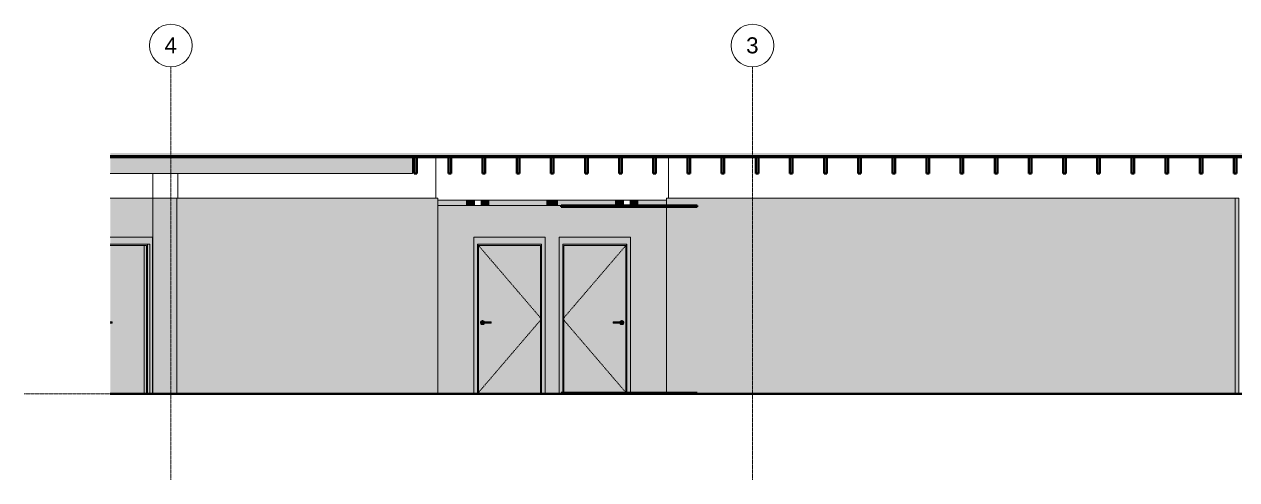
# Model space of a CAD drawing. Header units: inches. Extents: x -3510 to 1893, y -48 to 208.
# Drawn here: x -2220 to -1538, y -48 to 208 of the extents above; entities that cross this region are included whole.
import ezdxf

# ---------------------------------------------------------------- set-up
doc = ezdxf.new("R2010")
doc.units = ezdxf.units.IN
doc.header["$MEASUREMENT"] = 0
for name, pattern in [('Aligning Line 1_8_', [0.25, 0.125, -0.125]), ('Dash 1_16_', [0.125, 0.0625, -0.0625]), ('Grid Line 1_2_', [0.875, 0.5, -0.125, 0.125, -0.125])]:
    doc.linetypes.add(name, pattern=pattern)
for name, color, linetype, lineweight in [('0-2', 254, 'Continuous', 5), ('0-3', 165, 'Continuous', 5), ('0-4', 10, 'Continuous', 5), ('A-CLNG-1', 13, 'Continuous', 5), ('A-CLNG-2', 13, 'Continuous', 60), ('A-DOOR', 31, 'Continuous', 18), ('A-DOOR-2', 31, 'Continuous', 9), ('A-DOOR-3', 31, 'Dash 1_16_', 9), ('A-DOOR-FRAM', 31, 'Continuous', 9), ('A-DOOR-FRAM-2', 31, 'Continuous', 18), ('A-FLOR-1', 31, 'Continuous', 5), ('A-FLOR-3', 8, 'Continuous', 5), ('A-FLOR-4', 7, 'Continuous', 18), ('A-FLOR-5', 90, 'Continuous', 60), ('A-FLOR-6', 192, 'Continuous', 5), ('A-FLOR-7', 192, 'Continuous', 60), ('A-FLOR-LEVL', 51, 'Continuous', 9), ('A-FLOR-LEVL-1', 51, 'Grid Line 1_2_', 9), ('A-FLOR-LEVL-2', 9, 'Continuous', 9), ('A-FLOR-LEVL-3', 147, 'Continuous', 9), ('A-FLOR-MCUT-1', 7, 'Continuous', 18), ('A-FLOR-PATT-2', 253, 'Continuous', 9), ('A-GLAZ-CWMG', 51, 'Continuous', 9), ('A-WALL-1', 10, 'Continuous', 5), ('A-WALL-2', 50, 'Continuous', 18), ('A-WALL-3', 7, 'Continuous', 18), ('G-ANNO-SYMB', 111, 'Aligning Line 1_8_', 9), ('G-ANNO-SYMB-1', 147, 'Aligning Line 1_8_', 9), ('I-WALL', 2, 'Continuous', 18), ('I-WALL-1', 2, 'Continuous', 5), ('S-BEAM', 12, 'Continuous', 9), ('S-BEAM-1', 12, 'Continuous', 60), ('S-GRID-1', 1, 'Grid Line 1_2_', 9), ('S-GRID-IDEN', 1, 'Continuous', 9), ('S-GRID-IDEN-1', 147, 'Continuous', 9)]:
    doc.layers.add(name, color=color, linetype=linetype, lineweight=lineweight)
doc.styles.add('Arial', font='arial.ttf', dxfattribs={"height": 9})
doc.styles.add('Century Gothic', font='ufonts.com_century-gothic.ttf', dxfattribs={"height": 4.5})

# ---------------------------------------------------------------- blocks, each defined once
blk = doc.blocks.new('Level - Level Head - Circle-V17-Elevation 15 - c')
at = {"layer": 'A-FLOR-LEVL'}
h = blk.add_hatch(color=256, dxfattribs=at)
edge = h.paths.add_edge_path(flags=0)
edge.add_line((3534.86, 0), (3528.86, 0))
edge.add_arc((3534.86, 0), 6, 90, 180, ccw=False)
edge.add_line((3534.86, 6), (3534.86, 0))
h = blk.add_hatch(color=256, dxfattribs=at)
edge = h.paths.add_edge_path(flags=0)
edge.add_line((3534.86, -6), (3534.86, 0))
edge.add_line((3534.86, 0), (3540.86, 0))
edge.add_arc((3534.86, 0), 6, 270, 360, ccw=False)
at = {"layer": 'A-FLOR-LEVL-2'}
blk.add_circle((3534.86, 0), 6, dxfattribs=at)
blk = doc.blocks.new('CTR - 2nd Phase_rvt-2-Elevation 15 - c')
at = {"layer": 'A-FLOR-LEVL-1'}
blk.add_line((2417.92, 0), (3528.86, 0), dxfattribs=at)
at = {"layer": '0-2'}
blk.add_blockref('Level - Level Head - Circle-V17-Elevation 15 - c', (0, 0), dxfattribs=at)
at = {"layer": 'A-FLOR-LEVL', "insert": (3469.55, 5.28), "char_height": 4.5, "width": 64.9935, "attachment_point": 1, "style": 'Century Gothic'}
blk.add_mtext('0\' - 0" - 1ST FLOOR', dxfattribs=at)
blk = doc.blocks.new('Level - Level Head - Circle-V18-Elevation 15 - c')
at = {"layer": 'A-FLOR-LEVL'}
h = blk.add_hatch(color=256, dxfattribs=at)
edge = h.paths.add_edge_path(flags=0)
edge.add_line((3534.86, 0), (3528.86, 0))
edge.add_arc((3534.86, 0), 6, 90, 180, ccw=False)
edge.add_line((3534.86, 6), (3534.86, 0))
h = blk.add_hatch(color=256, dxfattribs=at)
edge = h.paths.add_edge_path(flags=0)
edge.add_line((3534.86, -6), (3534.86, 0))
edge.add_line((3534.86, 0), (3540.86, 0))
edge.add_arc((3534.86, 0), 6, 270, 360, ccw=False)
at = {"layer": 'A-FLOR-LEVL-3'}
blk.add_circle((3534.86, 0), 6, dxfattribs=at)
blk = doc.blocks.new('CTR - 1st Phase - Unit Layouts_rvt-2-Elevation 15 - c')
at = {"layer": 'A-WALL-1'}
for points in [[(2670.96, 105.87), (2670.96, 108.75), (2666.21, 108.75), (2666.21, 105.87)], [(2679.45, 105.87), (2679.45, 108.75), (2674.7, 108.75), (2674.7, 105.87)], [(2745.81, 105.87), (2750, 105.87), (2750, 108.75), (2717.72, 108.75), (2717.72, 105.87), (2719.82, 105.87)], [(2751.52, 105.87), (2754.75, 105.87), (2754.75, 108.75), (2750, 108.75), (2750, 105.87)], [(2758.72, 105.87), (2763.23, 105.87), (2763.23, 108.75), (2758.48, 108.75), (2758.48, 105.87)], [(2763.23, 105.87), (2778.92, 105.87), (2778.92, 108.75), (2763.23, 108.75)]]:
    blk.add_hatch(color=256, dxfattribs=at).paths.add_polyline_path(points, flags=0)
at = {"layer": 'A-WALL-2'}
for points in [[(2656.43, 105.87), (2666.21, 105.87), (2666.21, 108.75), (2650.52, 108.75), (2650.52, 105.87)], [(2711.72, 105.87), (2711.72, 108.75), (2679.45, 108.75), (2679.45, 105.87), (2688.13, 105.87)]]:
    blk.add_hatch(color=256, dxfattribs=at).paths.add_polyline_path(points, flags=0)
at = {"layer": 'A-FLOR-LEVL-1'}
blk.add_line((2417.92, 0), (3528.86, 0), dxfattribs=at)
at = {"layer": 'A-WALL-3'}
for p, q in [((2670.96, 108.75), (2670.96, 105.87)), ((2674.7, 105.87), (2674.7, 108.75)), ((2754.75, 108.75), (2754.75, 105.87)), ((2758.48, 105.87), (2758.48, 108.75))]:
    blk.add_line(p, q, dxfattribs=at)
at = {"layer": '0-3'}
blk.add_blockref('Level - Level Head - Circle-V18-Elevation 15 - c', (0, 0), dxfattribs=at)
at = {"layer": 'A-FLOR-LEVL', "insert": (3469.55, 5.28), "char_height": 4.5, "width": 64.9935, "attachment_point": 1, "style": 'Century Gothic'}
blk.add_mtext('0\' - 0" - 1ST FLOOR', dxfattribs=at)
blk = doc.blocks.new('CTR  - Topography_rvt-2-Elevation 15 - c')
at = {"layer": 'A-FLOR-LEVL-1'}
blk.add_line((2417.92, 0), (3528.86, 0), dxfattribs=at)
at = {"layer": 'G-ANNO-SYMB-1'}
blk.add_line((2466.26, 0), (3480.5, 0), dxfattribs=at)
at = {"layer": '0-3'}
blk.add_blockref('Level - Level Head - Circle-V18-Elevation 15 - c', (0, 0), dxfattribs=at)
at = {"layer": 'A-FLOR-LEVL', "insert": (3469.55, 5.28), "char_height": 4.5, "width": 64.9935, "attachment_point": 1, "style": 'Century Gothic'}
blk.add_mtext('0\' - 0" - 1ST FLOOR', dxfattribs=at)
blk = doc.blocks.new('Grid - Grid Head - Circle-50561-Elevation 15 - c')
at = {"layer": 'S-GRID-IDEN-1'}
for start, end in [(0, 180), (180, 360)]:
    blk.add_arc((3154.32, 195.7), 12, start, end, dxfattribs=at)
blk = doc.blocks.new('CTR - 1st Phase - Shell_rvt-2-Elevation 15 - c')
at = {"layer": 'A-FLOR-1'}
blk.add_hatch(color=256, dxfattribs=at).paths.add_polyline_path([(2529.65, 133), (3170.93, 133), (3170.93, 133.75), (2466.26, 133.75), (2466.26, 133), (2504.22, 133)], flags=0)
at = {"layer": 'A-FLOR-3'}
blk.add_hatch(color=256, dxfattribs=at).paths.add_polyline_path([(3163.55, 133.75), (3170.93, 133.75), (3170.93, 134), (2466.26, 134), (2466.26, 133.75), (3131.86, 133.75)], flags=0)
at = {"layer": 'A-FLOR-PATT-2'}
h = blk.add_hatch(dxfattribs=at)
h.set_pattern_fill('FP_5', color=256, style=0, pattern_type=2)
h.set_pattern_definition([(0, (0, 0), (15.36, 3.84), [0.634, -10.886, 0.634, -10.886, -61.44]), (0, (0, 0), (15.36, 3.84), [-23.04, 0.634, -22.406, 0.634, -10.886, -26.88]), (0, (0, 0), (15.36, 3.84), [-57.6, 0.634, -7.046, 0.634, -18.566]), (120, (5.76, 1.92), (-11.0055376, 11.38215), [0.634, -10.886, 0.634, -10.886, -61.44]), (120, (5.76, 1.92), (-11.0055376, 11.38215), [-23.04, 0.634, -22.406, 0.634, -10.886, -26.88]), (120, (5.76, 1.92), (-11.0055376, 11.38215), [-57.6, 0.634, -7.046, 0.634, -18.566]), (240, (7.68, 9.6), (-4.3544624, -15.22215), [0.634, -10.886, 0.634, -10.886, -61.44]), (240, (7.68, 9.6), (-4.3544624, -15.22215), [-23.04, 0.634, -22.406, 0.634, -10.886, -26.88]), (240, (7.68, 9.6), (-4.3544624, -15.22215), [-57.6, 0.634, -7.046, 0.634, -18.566])])
h.paths.add_polyline_path([(2751.52, 134), (3170.93, 134), (3170.93, 135.34), (2466.26, 135.34), (2466.26, 134), (2719.82, 134)], flags=0)
at = {"layer": 'A-FLOR-4'}
for p, q in [((2649.27, 133), (2649.27, 109.87)), ((2780.17, 133), (2780.17, 109.87)), ((2490.13, 123.75), (2490.13, 109.87)), ((2504.22, 123.75), (2504.22, 109.87)), ((2778.92, 108.75), (2650.52, 108.75))]:
    blk.add_line(p, q, dxfattribs=at)
at = {"layer": 'A-FLOR-5'}
for p, q in [((2466.26, 133), (3170.93, 133)), ((2466.26, 0), (3170.93, 0))]:
    blk.add_line(p, q, dxfattribs=at)
at = {"layer": 'A-FLOR-LEVL-1'}
blk.add_line((2417.92, 0), (3528.86, 0), dxfattribs=at)
at = {"layer": 'A-FLOR-MCUT-1'}
for p, q in [((3170.93, 134), (2466.26, 134)), ((3170.93, 133.75), (2466.26, 133.75))]:
    blk.add_line(p, q, dxfattribs=at)
at = {"layer": 'G-ANNO-SYMB-1'}
blk.add_line((2466.26, 0), (3480.5, 0), dxfattribs=at)
at = {"layer": 'S-GRID-1'}
for p, q in [((2500.32, -48.38), (2500.32, 183.7)), ((2827.32, -48.38), (2827.32, 183.7))]:
    blk.add_line(p, q, dxfattribs=at)
at = {"layer": '0-3'}
for p in [(-654, 0), (-327, 0)]:
    blk.add_blockref('Grid - Grid Head - Circle-50561-Elevation 15 - c', p, dxfattribs=at)
at = {"layer": 'S-GRID-IDEN', "char_height": 9, "width": 8.484, "attachment_point": 1, "style": 'Arial'}
for s, insert in [('4', (2496.76, 200.34)), ('3', (2823.76, 200.34))]:
    blk.add_mtext(s, dxfattribs=dict(at, insert=insert))
blk = doc.blocks.new('CTR - 1st Phase -Stairs _ Elevators_rvt-2-Elevation 15 - c')
at = {"layer": 'A-FLOR-LEVL-1'}
blk.add_line((2417.92, 0), (3528.86, 0), dxfattribs=at)
at = {"layer": '0-3'}
blk.add_blockref('Level - Level Head - Circle-V18-Elevation 15 - c', (0, 0), dxfattribs=at)
at = {"layer": 'A-FLOR-LEVL', "insert": (3469.55, 5.28), "char_height": 4.5, "width": 64.9935, "attachment_point": 1, "style": 'Century Gothic'}
blk.add_mtext('0\' - 0" - 1ST FLOOR', dxfattribs=at)
blk = doc.blocks.new('HOLLOW METAL - UNIT DOOR-V5-Elevation 15 - c')
at = {"layer": 'A-DOOR-2'}
for points in [[(2485.4, 0), (2485.4, 83.37), (2466.26, 83.37), (2466.26, 40.39), (2467.23, 40.38), (2467.29, 40.34), (2467.35, 40.28), (2467.42, 40.1), (2467.42, 39.9), (2467.35, 39.72), (2467.29, 39.66), (2467.23, 39.62), (2467.15, 39.61), (2466.26, 39.61), (2466.26, 0)], [(2466.26, 40), (2467.43, 40), (2467.4, 40.2), (2467.29, 40.34), (2467.23, 40.38), (2467.15, 40.39), (2466.26, 40.38), (2466.26, 40.06)], [(2467.15, 39.61), (2467.23, 39.62), (2467.29, 39.66), (2467.35, 39.72), (2467.42, 39.9), (2467.42, 40), (2466.26, 40), (2466.26, 39.61)]]:
    blk.add_hatch(color=256, dxfattribs=at).paths.add_polyline_path(points, flags=0)
at = {"layer": 'A-DOOR-FRAM'}
for points in [[(2489.42, 0), (2489.95, 0), (2489.95, 88), (2466.26, 88), (2466.26, 84), (2488.53, 84), (2488.53, 0)], [(2486.72, 0), (2487.16, 0), (2487.16, 84), (2466.26, 84), (2466.26, 83.37), (2486.72, 83.37), (2486.72, 0.84)], [(2485.4, 0), (2486.72, 0), (2486.72, 83.37), (2485.4, 83.37), (2485.4, 1)], [(2487.16, 0), (2488.53, 0), (2488.53, 84), (2487.16, 84), (2487.16, 0.84)]]:
    blk.add_hatch(color=256, dxfattribs=at).paths.add_polyline_path(points, flags=0)
at = {"layer": 'A-DOOR-2'}
for p, q in [((2467.15, 40.39), (2466.26, 40.39)), ((2466.26, 39.61), (2467.15, 39.61))]:
    blk.add_line(p, q, dxfattribs=at)
for start_param, end_param in [(4.712389, 6.283185), (3.141593, 4.712389)]:
    blk.add_ellipse((2467.15, 40), major_axis=(0, 0.394), ratio=0.707107, start_param=start_param, end_param=end_param, dxfattribs=at)
at = {"layer": 'A-DOOR-FRAM'}
for p, q in [((2489.95, 88), (2466.26, 88)), ((2466.26, 84), (2488.53, 84)), ((2466.26, 83.37), (2486.72, 83.37)), ((2485.4, 83.37), (2485.4, 0)), ((2486.72, 83.37), (2486.72, 0)), ((2487.16, 84), (2487.16, 0)), ((2488.53, 84), (2488.53, 0)), ((2489.95, 88), (2489.95, 0))]:
    blk.add_line(p, q, dxfattribs=at)
blk = doc.blocks.new('Dimension Lumber - 2x10-2055077-Elevation 15 - c')
at = {"layer": 'S-BEAM-1'}
blk.add_hatch(color=256, dxfattribs=at).paths.add_polyline_path([(3157.05, 123.75), (3157.05, 133), (3155.55, 133), (3155.55, 123.75)], flags=0)
for p, q in [((3155.55, 133), (3157.05, 133)), ((3155.55, 133), (3155.55, 123.75)), ((3157.05, 133), (3157.05, 123.75)), ((3157.05, 123.75), (3155.55, 123.75))]:
    blk.add_line(p, q, dxfattribs=at)
blk = doc.blocks.new('Dimension Lumber - 2x10-2055079-Elevation 15 - c')
at = {"layer": 'S-BEAM-1'}
blk.add_hatch(color=256, dxfattribs=at).paths.add_polyline_path([(3078.76, 123.75), (3080.26, 123.75), (3080.26, 133), (3078.76, 133), (3078.76, 129.57)], flags=0)
for p, q in [((3078.76, 133), (3080.26, 133)), ((3078.76, 133), (3078.76, 123.75)), ((3080.26, 133), (3080.26, 123.75)), ((3080.26, 123.75), (3078.76, 123.75))]:
    blk.add_line(p, q, dxfattribs=at)
blk = doc.blocks.new('Dimension Lumber - 2x10-V6-Elevation 15 - c')
at = {"layer": 'S-BEAM-1'}
blk.add_hatch(color=256, dxfattribs=at).paths.add_polyline_path([(3059.56, 123.75), (3061.06, 123.75), (3061.06, 133), (3059.56, 133), (3059.56, 129.2)], flags=0)
for p, q in [((3059.56, 133), (3061.06, 133)), ((3059.56, 133), (3059.56, 123.75)), ((3061.06, 133), (3061.06, 123.75)), ((3061.06, 123.75), (3059.56, 123.75))]:
    blk.add_line(p, q, dxfattribs=at)
blk = doc.blocks.new('Dimension Lumber - 2x10-2055078-Elevation 15 - c')
at = {"layer": 'S-BEAM-1'}
blk.add_hatch(color=256, dxfattribs=at).paths.add_polyline_path([(3021.16, 123.75), (3022.66, 123.75), (3022.66, 133), (3021.16, 133), (3021.16, 128.44)], flags=0)
for p, q in [((3021.16, 133), (3022.66, 133)), ((3021.16, 133), (3021.16, 123.75)), ((3022.66, 133), (3022.66, 123.75)), ((3022.66, 123.75), (3021.16, 123.75))]:
    blk.add_line(p, q, dxfattribs=at)
blk = doc.blocks.new('Dimension Lumber - 2x10-2055076-Elevation 15 - c')
at = {"layer": 'S-BEAM-1'}
blk.add_hatch(color=256, dxfattribs=at).paths.add_polyline_path([(2638.67, 123.75), (2638.67, 133), (2637.17, 133), (2637.17, 123.75)], flags=0)
for p, q in [((2637.17, 133), (2638.67, 133)), ((2637.17, 133), (2637.17, 123.75)), ((2638.67, 133), (2638.67, 123.75)), ((2638.67, 123.75), (2637.17, 123.75))]:
    blk.add_line(p, q, dxfattribs=at)
blk = doc.blocks.new('Dimension Lumber - 2x10-2069433-Elevation 15 - c')
at = {"layer": 'S-BEAM'}
blk.add_hatch(color=256, dxfattribs=at).paths.add_polyline_path([(2624.73, 123.75), (2636.17, 123.75), (2636.17, 133), (2466.26, 133), (2466.26, 123.75), (2593.04, 123.75)], flags=0)
for p in [(2636.17, 133), (2466.26, 123.75)]:
    blk.add_line(p, (2636.17, 123.75), dxfattribs=at)
blk = doc.blocks.new('HOLLOW METAL - UNIT DOOR-V7-Elevation 15 - c')
at = {"layer": 'A-DOOR'}
h = blk.add_hatch(color=256, dxfattribs=at)
h.paths.add_polyline_path([(2673.35, 0), (2708.1, 0), (2708.1, 83.37), (2673.35, 83.37), (2673.35, 13.25)], flags=0)
h.paths.add_polyline_path([(2675.58, 38.82), (2675.27, 38.86), (2674.99, 38.98), (2674.74, 39.16), (2674.56, 39.41), (2674.44, 39.69), (2674.4, 40), (2674.44, 40.31), (2674.56, 40.59), (2674.74, 40.84), (2674.99, 41.02), (2675.27, 41.14), (2675.58, 41.18), (2675.88, 41.14), (2676.17, 41.02), (2676.41, 40.84), (2676.6, 40.59), (2676.68, 40.39), (2680.4, 40.38), (2680.4, 39.61), (2676.68, 39.61), (2676.6, 39.41), (2676.41, 39.16), (2676.17, 38.98), (2675.88, 38.86)], flags=0)
h = blk.add_hatch(color=256, dxfattribs=at)
h.paths.add_polyline_path([(2675.4, 39.72), (2675.31, 39.88), (2675.3, 39.9), (2675.28, 40), (2675.32, 40.15), (2675.38, 40.25), (2675.39, 40.25), (2675.34, 39.99), (2675.39, 39.75)], flags=0)
h.paths.add_polyline_path([(2675.58, 38.82), (2675.88, 38.86), (2676.17, 38.98), (2676.41, 39.16), (2676.6, 39.41), (2676.68, 39.61), (2675.56, 39.62), (2675.42, 39.71), (2675.4, 39.75), (2675.34, 40.01), (2675.42, 40.29), (2675.52, 40.36), (2675.59, 40.38), (2675.77, 40.38), (2675.86, 40.38), (2676.68, 40.39), (2676.6, 40.59), (2676.41, 40.84), (2676.17, 41.02), (2675.88, 41.14), (2675.58, 41.18), (2675.27, 41.14), (2674.99, 41.02), (2674.74, 40.84), (2674.56, 40.59), (2674.44, 40.31), (2674.4, 40), (2674.44, 39.69), (2674.56, 39.41), (2674.74, 39.16), (2674.99, 38.98), (2675.27, 38.86)], flags=0)
for points in [[(2675.68, 39.61), (2675.93, 39.62), (2676.27, 39.62), (2676.27, 40), (2675.28, 40), (2675.33, 39.83), (2675.38, 39.75), (2675.43, 39.7), (2675.53, 39.64), (2675.61, 39.62), (2675.68, 39.61)], [(2680.4, 40), (2680.4, 40.39), (2676.27, 40.38), (2676.27, 40), (2680.2, 40)], [(2677.18, 39.61), (2680.4, 39.62), (2680.4, 40), (2676.27, 40), (2676.27, 39.61), (2676.92, 39.61)]]:
    blk.add_hatch(color=256, dxfattribs=at).paths.add_polyline_path(points, flags=0)
h = blk.add_hatch(color=256, dxfattribs=at)
h.paths.add_polyline_path([(2675.4, 40.28), (2675.31, 40.13), (2675.3, 40.1), (2675.3, 40), (2675.33, 40), (2675.39, 40.25)], flags=0)
h.paths.add_polyline_path([(2676.17, 40), (2676.27, 40), (2676.27, 40.39), (2676.23, 40.38), (2675.66, 40.38), (2675.68, 40.39), (2675.52, 40.36), (2675.42, 40.29), (2675.4, 40.25), (2675.33, 40), (2676.08, 40)], flags=0)
at = {"layer": 'A-DOOR-FRAM-2'}
for points in [[(2670.96, 0), (2672.72, 0), (2672.72, 84), (2708.72, 84), (2708.72, 0), (2710.72, 0), (2710.72, 88), (2670.72, 88), (2670.72, 0)], [(2673.35, 0), (2673.35, 83.37), (2708.1, 83.37), (2708.1, 0), (2708.72, 0), (2708.72, 84), (2672.72, 84), (2672.72, 0)]]:
    blk.add_hatch(color=256, dxfattribs=at).paths.add_polyline_path(points, flags=0)
at = {"layer": 'A-DOOR-2'}
for p, q in [((2680.4, 40.39), (2676.27, 40.39)), ((2676.27, 39.61), (2680.4, 39.61)), ((2680.4, 40.39), (2680.4, 40)), ((2680.4, 40), (2680.4, 39.61))]:
    blk.add_line(p, q, dxfattribs=at)
at = {"layer": 'A-DOOR-2', "flags": 128}
for points in [[(2676.27, 40.39), (2676.24, 40.39), (2676.22, 40.39), (2676.2, 40.39), (2676.17, 40.39), (2676.15, 40.39), (2676.13, 40.39), (2676.1, 40.39), (2676.08, 40.39), (2676.06, 40.39), (2676.04, 40.39), (2676.02, 40.39), (2675.99, 40.39), (2675.97, 40.39), (2675.95, 40.39), (2675.93, 40.39), (2675.91, 40.39), (2675.9, 40.39), (2675.88, 40.39), (2675.86, 40.39), (2675.84, 40.39), (2675.83, 40.39), (2675.81, 40.39), (2675.8, 40.39), (2675.78, 40.39), (2675.77, 40.39), (2675.76, 40.39), (2675.75, 40.39), (2675.74, 40.39), (2675.73, 40.39), (2675.72, 40.39), (2675.71, 40.39), (2675.7, 40.39), (2675.7, 40.39), (2675.69, 40.39), (2675.69, 40.39), (2675.68, 40.39), (2675.68, 40.39), (2675.68, 40.39), (2675.68, 40.39)], [(2675.68, 39.61), (2675.68, 39.61), (2675.68, 39.61), (2675.68, 39.61), (2675.68, 39.61), (2675.69, 39.61), (2675.69, 39.61), (2675.7, 39.61), (2675.71, 39.61), (2675.71, 39.61), (2675.72, 39.61), (2675.73, 39.61), (2675.74, 39.61), (2675.75, 39.61), (2675.77, 39.61), (2675.78, 39.61), (2675.79, 39.61), (2675.81, 39.61), (2675.82, 39.61), (2675.84, 39.61), (2675.86, 39.61), (2675.87, 39.61), (2675.89, 39.61), (2675.91, 39.61), (2675.93, 39.61), (2675.95, 39.61), (2675.97, 39.61), (2675.99, 39.61), (2676.01, 39.61), (2676.03, 39.61), (2676.05, 39.61), (2676.08, 39.61), (2676.1, 39.61), (2676.12, 39.61), (2676.14, 39.61), (2676.17, 39.61), (2676.19, 39.61), (2676.21, 39.61), (2676.24, 39.61), (2676.26, 39.61), (2676.27, 39.61)]]:
    blk.add_lwpolyline(points, dxfattribs=at)
at = {"layer": 'A-DOOR-2'}
for start, end in [(19.63434, 180), (180, 340.43675)]:
    blk.add_arc((2675.58, 40), 1.18, start, end, dxfattribs=at)
at = {"layer": 'A-DOOR-3'}
for p, q in [((2672.72, 84), (2708.72, 42)), ((2708.72, 42), (2672.72, 0))]:
    blk.add_line(p, q, dxfattribs=at)
at = {"layer": 'A-DOOR-FRAM'}
for p, q in [((2710.72, 88), (2670.72, 88)), ((2670.72, 88), (2670.72, 0)), ((2672.72, 84), (2708.72, 84)), ((2672.72, 0), (2672.72, 84)), ((2673.35, 83.37), (2708.1, 83.37)), ((2673.35, 0), (2673.35, 83.37)), ((2708.1, 83.37), (2708.1, 0)), ((2708.72, 84), (2708.72, 0)), ((2710.72, 88), (2710.72, 0))]:
    blk.add_line(p, q, dxfattribs=at)
blk = doc.blocks.new('HOLLOW METAL - UNIT DOOR-1758958-Elevation 15 - c')
at = {"layer": 'A-DOOR'}
h = blk.add_hatch(color=256, dxfattribs=at)
h.paths.add_polyline_path([(2738.63, 0), (2738.88, 0), (2738.88, 0.5), (2756.1, 0.5), (2756.1, 83.37), (2721.35, 83.37), (2721.35, 0.5), (2738.63, 0.5)], flags=0)
h.paths.add_polyline_path([(2753.87, 38.82), (2753.5, 38.89), (2753.28, 38.98), (2753.03, 39.16), (2752.85, 39.41), (2752.76, 39.61), (2749.05, 39.62), (2749.05, 40.39), (2752.76, 40.39), (2752.85, 40.59), (2753.03, 40.84), (2753.28, 41.02), (2753.56, 41.14), (2753.87, 41.18), (2754.17, 41.14), (2754.46, 41.02), (2754.7, 40.84), (2754.89, 40.59), (2755.01, 40.31), (2755.05, 40), (2755.01, 39.69), (2754.89, 39.41), (2754.7, 39.16), (2754.46, 38.98), (2754.17, 38.86)], flags=0)
for points in [[(2753.87, 38.82), (2754.17, 38.86), (2754.46, 38.98), (2754.7, 39.16), (2754.89, 39.41), (2755.01, 39.69), (2755.05, 40), (2755.01, 40.31), (2754.89, 40.59), (2754.7, 40.84), (2754.46, 41.02), (2754.17, 41.14), (2753.87, 41.18), (2753.5, 41.11), (2753.28, 41.02), (2753.03, 40.84), (2752.85, 40.59), (2752.78, 40.39), (2753.79, 40.38), (2753.77, 40.39), (2753.94, 40.35), (2754.03, 40.29), (2754.07, 40.25), (2754.14, 40.13), (2754.15, 40.1), (2754.16, 39.99), (2754.12, 39.83), (2754.07, 39.75), (2754.05, 39.72), (2753.92, 39.64), (2753.84, 39.62), (2753.67, 39.61), (2753.6, 39.62), (2752.76, 39.61), (2752.85, 39.41), (2753.03, 39.16), (2753.28, 38.98), (2753.56, 38.86)], [(2749.05, 40), (2753.18, 40), (2753.18, 40.39), (2749.05, 40.38), (2749.05, 40.1)], [(2752.7, 39.61), (2753.18, 39.62), (2753.18, 40), (2749.05, 40), (2749.05, 39.61), (2752.69, 39.61)], [(2753.27, 40), (2754.16, 40), (2754.13, 40.15), (2754.07, 40.25), (2753.99, 40.33), (2753.93, 40.36), (2753.86, 40.38), (2753.68, 40.38), (2753.55, 40.38), (2753.18, 40.38), (2753.18, 40)]]:
    blk.add_hatch(color=256, dxfattribs=at).paths.add_polyline_path(points, flags=0)
h = blk.add_hatch(color=256, dxfattribs=at)
h.paths.add_polyline_path([(2754.05, 39.72), (2754.14, 39.88), (2754.15, 39.9), (2754.15, 40), (2754.11, 40), (2754.06, 39.75)], flags=0)
h.paths.add_polyline_path([(2753.77, 39.61), (2753.93, 39.64), (2753.98, 39.67), (2754.05, 39.75), (2754.11, 40), (2753.18, 40), (2753.18, 39.61), (2753.21, 39.62), (2753.74, 39.61)], flags=0)
at = {"layer": 'A-DOOR-FRAM-2'}
for points in [[(2719.68, 0), (2719.68, 0.5), (2720.72, 0.5), (2720.72, 84), (2756.72, 84), (2756.72, 0.5), (2758.72, 0.5), (2758.72, 88), (2718.72, 88), (2718.72, 0)], [(2756.72, 0.5), (2756.72, 84), (2720.72, 84), (2720.73, 0.5), (2721.35, 0.5), (2721.35, 83.37), (2756.1, 83.37), (2756.1, 0.5), (2756.72, 0.5)]]:
    blk.add_hatch(color=256, dxfattribs=at).paths.add_polyline_path(points, flags=0)
at = {"layer": 'A-DOOR-2'}
for p, q in [((2753.18, 40.39), (2749.05, 40.39)), ((2749.05, 40), (2749.05, 40.39)), ((2749.05, 39.61), (2749.05, 40)), ((2749.05, 39.61), (2753.18, 39.61))]:
    blk.add_line(p, q, dxfattribs=at)
at = {"layer": 'A-DOOR-2', "flags": 128}
for points in [[(2753.77, 40.39), (2753.62, 40.39), (2753.23, 40.39), (2753.18, 40.39)], [(2753.18, 39.61), (2753.58, 39.61), (2753.77, 39.61), (2753.77, 39.61)]]:
    blk.add_lwpolyline(points, dxfattribs=at)
at = {"layer": 'A-DOOR-2'}
for start, end in [(360, 160.36566), (199.56325, 360)]:
    blk.add_arc((2753.87, 40), 1.18, start, end, dxfattribs=at)
at = {"layer": 'A-DOOR-3'}
for p, q in [((2756.72, 84), (2720.72, 42)), ((2720.72, 42), (2756.3, 0.5))]:
    blk.add_line(p, q, dxfattribs=at)
at = {"layer": 'A-DOOR-FRAM'}
for p, q in [((2718.72, 0), (2718.72, 88)), ((2758.72, 88), (2718.72, 88)), ((2720.72, 0.5), (2720.72, 84)), ((2720.72, 84), (2756.72, 84)), ((2721.35, 0.5), (2721.35, 83.37)), ((2721.35, 83.37), (2756.1, 83.37)), ((2756.1, 83.37), (2756.1, 0.5)), ((2756.72, 84), (2756.72, 0.5)), ((2758.72, 0.5), (2758.72, 88))]:
    blk.add_line(p, q, dxfattribs=at)
blk = doc.blocks.new('Rectangular Mullion - 2_ x 4_ rectangular-2075504-Elevation 15 - c')
at = {"layer": 'A-GLAZ-CWMG'}
blk.add_hatch(color=256, dxfattribs=at).paths.add_polyline_path([(3100.72, 0), (3100.72, 109.87), (3098.72, 109.87), (3098.72, 0), (3100.16, 0)], flags=0)
for p, q in [((3098.72, 109.87), (3100.72, 109.87)), ((3100.72, 109.87), (3100.72, 0))]:
    blk.add_line(p, q, dxfattribs=at)

msp = doc.modelspace()

# ---------------------------------------------------------------- hatches: boundary and pattern name
at = {"layer": 'A-CLNG-1'}
h = msp.add_hatch(color=256, dxfattribs=at)
h.paths.add_polyline_path([(-1860.68, 105.07), (-1860.68, 105.82), (-1898.83, 105.82), (-1898.83, 105.07), (-1861.48, 105.07)], flags=0)
h.paths.add_polyline_path([(-1841.48, 105.07), (-1841.48, 105.82), (-1860.43, 105.82), (-1860.43, 105.07), (-1854.5, 105.07)], flags=0)
h.paths.add_polyline_path([(-1917.89, 105.07), (-1899.08, 105.07), (-1899.08, 105.82), (-1918.03, 105.82), (-1918.03, 105.07)], flags=0)
at = {"layer": 'A-FLOR-6'}
h = msp.add_hatch(color=256, dxfattribs=at)
h.paths.add_polyline_path([(-1898.83, 0), (-1860.68, 0), (-1860.68, 0.5), (-1898.83, 0.5)], flags=0)
h.paths.add_polyline_path([(-1899.08, 0), (-1899.08, 0.5), (-1918.03, 0.5), (-1918.03, 0), (-1911.72, 0)], flags=0)
h.paths.add_polyline_path([(-1854.5, 0), (-1841.48, 0), (-1841.48, 0.5), (-1860.43, 0.5), (-1860.43, 0), (-1858.79, 0)], flags=0)
at = {"layer": 'I-WALL'}
for points in [[(-2125.53, 0), (-1987.19, 0), (-1987.19, 109.87), (-2125.53, 109.87), (-2125.53, 33.8)], [(-1841.48, 0), (-1724.39, 0), (-1724.39, 109.87), (-1858.79, 109.87), (-1858.79, 105.82), (-1841.48, 105.82), (-1841.48, 105.07), (-1858.79, 105.07), (-1858.79, 0.5), (-1841.48, 0.5)], [(-1664.33, 0), (-1538.99, 0), (-1538.99, 109.87), (-1718.39, 109.87), (-1718.39, 0)]]:
    msp.add_hatch(color=256, dxfattribs=at).paths.add_polyline_path(points, flags=0)
at = {"layer": 'I-WALL-1'}
for points in [[(-2147.76, 0), (-2147.59, 0), (-2147.59, 109.87), (-2171.45, 109.87), (-2171.45, 88), (-2147.76, 88), (-2147.76, 0.84)], [(-2134.01, 0), (-2134.01, 109.87), (-2147.59, 109.87), (-2147.59, 0)], [(-2125.53, 0), (-2125.53, 109.87), (-2134.01, 109.87), (-2134.01, 0)], [(-1724.39, 0), (-1718.39, 0), (-1718.39, 109.87), (-1724.39, 109.87), (-1724.39, 0.43)], [(-1919.99, 105.87), (-1919.99, 108.75), (-1925.99, 108.75), (-1925.99, 105.87), (-1921.49, 105.87)]]:
    msp.add_hatch(color=256, dxfattribs=at).paths.add_polyline_path(points, flags=0)
h = msp.add_hatch(color=256, dxfattribs=at)
h.paths.add_polyline_path([(-1860.43, 0), (-1860.43, 0.5), (-1858.79, 0.5), (-1858.79, 105.07), (-1860.43, 105.07), (-1860.43, 105.82), (-1858.79, 105.82), (-1858.79, 105.87), (-1987.19, 105.87), (-1987.19, 0), (-1966.99, 0), (-1966.99, 88), (-1926.99, 88), (-1926.99, 0), (-1918.99, 0), (-1918.99, 88), (-1878.99, 88), (-1878.99, 0.5), (-1860.68, 0.5), (-1860.68, 0)], flags=0)
h.paths.add_polyline_path([(-1860.68, 105.07), (-1898.83, 105.07), (-1898.83, 105.82), (-1860.68, 105.82), (-1860.68, 105.31)], flags=0)
h.paths.add_polyline_path([(-1918.03, 105.07), (-1918.03, 105.82), (-1899.08, 105.82), (-1899.08, 105.07), (-1917.89, 105.07)], flags=0)

# ---------------------------------------------------------------- linework, layer by layer
at = {"layer": 'A-CLNG-2'}
for p, q in [((-1918.03, 105.82), (-1899.08, 105.82)), ((-1918.03, 105.82), (-1918.03, 105.07)), ((-1899.08, 105.07), (-1918.03, 105.07)), ((-1899.08, 105.82), (-1899.08, 105.07)), ((-1860.68, 105.82), (-1898.83, 105.82)), ((-1898.83, 105.82), (-1898.83, 105.07)), ((-1898.83, 105.07), (-1860.68, 105.07)), ((-1860.68, 105.82), (-1860.68, 105.07)), ((-1841.48, 105.82), (-1860.43, 105.82)), ((-1860.43, 105.82), (-1860.43, 105.07)), ((-1860.43, 105.07), (-1841.48, 105.07)), ((-1841.48, 105.82), (-1841.48, 105.07))]:
    msp.add_line(p, q, dxfattribs=at)
at = {"layer": 'A-FLOR-7'}
for p, q in [((-1918.03, 0.5), (-1899.08, 0.5)), ((-1918.03, -0.04), (-1918.03, 0.5)), ((-1899.08, -0.04), (-1899.08, 0.5)), ((-1860.68, 0.5), (-1898.83, 0.5)), ((-1898.83, -0.04), (-1898.83, 0.5)), ((-1860.68, -0.04), (-1860.68, 0.5)), ((-1841.48, 0.5), (-1860.43, 0.5)), ((-1860.43, -0.04), (-1860.43, 0.5)), ((-1841.48, -0.04), (-1841.48, 0.5))]:
    msp.add_line(p, q, dxfattribs=at)
at = {"layer": 'A-FLOR-LEVL-1'}
msp.add_line((-2219.8, 0), (-1108.85, 0), dxfattribs=at)
at = {"layer": 'G-ANNO-SYMB'}
msp.add_line((-2171.45, 0), (-1157.21, 0), dxfattribs=at)
at = {"layer": 'I-WALL'}
for p, q in [((-1987.19, 109.87), (-2171.45, 109.87)), ((-2147.59, 0), (-2147.59, 109.87)), ((-2134.01, 0), (-2134.01, 109.87)), ((-1987.19, 0), (-1987.19, 109.87)), ((-1858.79, 109.87), (-1858.79, 105.82)), ((-1538.99, 109.87), (-1858.79, 109.87)), ((-1538.99, 0), (-1538.99, 109.87)), ((-1858.79, 105.87), (-1987.19, 105.87)), ((-1925.99, 105.87), (-1925.99, 108.75)), ((-1919.99, 108.75), (-1919.99, 105.87)), ((-1858.79, 105.07), (-1858.79, 0.5))]:
    msp.add_line(p, q, dxfattribs=at)

# ---------------------------------------------------------------- block references
at = {"layer": '0-4'}
for name in ['CTR - 1st Phase - Shell_rvt-2-Elevation 15 - c', 'CTR - 1st Phase - Unit Layouts_rvt-2-Elevation 15 - c', 'CTR - 2nd Phase_rvt-2-Elevation 15 - c', 'CTR  - Topography_rvt-2-Elevation 15 - c', 'CTR - 1st Phase -Stairs _ Elevators_rvt-2-Elevation 15 - c']:
    msp.add_blockref(name, (-4637.71, 0), dxfattribs=at)
at = {"layer": 'A-DOOR'}
for name in ['HOLLOW METAL - UNIT DOOR-V7-Elevation 15 - c', 'HOLLOW METAL - UNIT DOOR-1758958-Elevation 15 - c']:
    msp.add_blockref(name, (-4637.71, 0), dxfattribs=at)
at = {"layer": 'A-DOOR-2'}
msp.add_blockref('HOLLOW METAL - UNIT DOOR-V5-Elevation 15 - c', (-4637.71, 0), dxfattribs=at)
at = {"layer": 'A-GLAZ-CWMG'}
msp.add_blockref('Rectangular Mullion - 2_ x 4_ rectangular-2075504-Elevation 15 - c', (-4637.71, 0), dxfattribs=at)
at = {"layer": 'S-BEAM'}
msp.add_blockref('Dimension Lumber - 2x10-2069433-Elevation 15 - c', (-4637.71, 0), dxfattribs=at)
at = {"layer": 'S-BEAM-1'}
for name, p in [('Dimension Lumber - 2x10-2055076-Elevation 15 - c', (-4637.71, 0)), ('Dimension Lumber - 2x10-V6-Elevation 15 - c', (-5040.9, 0)), ('Dimension Lumber - 2x10-V6-Elevation 15 - c', (-5021.7, 0)), ('Dimension Lumber - 2x10-V6-Elevation 15 - c', (-5002.5, 0)), ('Dimension Lumber - 2x10-V6-Elevation 15 - c', (-4983.3, 0)), ('Dimension Lumber - 2x10-V6-Elevation 15 - c', (-4964.1, 0)), ('Dimension Lumber - 2x10-2055079-Elevation 15 - c', (-4964.1, 0)), ('Dimension Lumber - 2x10-2055079-Elevation 15 - c', (-4944.9, 0)), ('Dimension Lumber - 2x10-2055077-Elevation 15 - c', (-5002.5, 0)), ('Dimension Lumber - 2x10-2055078-Elevation 15 - c', (-4848.9, 0)), ('Dimension Lumber - 2x10-2055078-Elevation 15 - c', (-4829.71, 0)), ('Dimension Lumber - 2x10-2055078-Elevation 15 - c', (-4810.51, 0)), ('Dimension Lumber - 2x10-2055078-Elevation 15 - c', (-4791.31, 0)), ('Dimension Lumber - 2x10-2055078-Elevation 15 - c', (-4772.11, 0)), ('Dimension Lumber - 2x10-2055078-Elevation 15 - c', (-4752.91, 0)), ('Dimension Lumber - 2x10-2055078-Elevation 15 - c', (-4733.71, 0)), ('Dimension Lumber - 2x10-2055078-Elevation 15 - c', (-4714.51, 0)), ('Dimension Lumber - 2x10-2055078-Elevation 15 - c', (-4695.31, 0)), ('Dimension Lumber - 2x10-2055078-Elevation 15 - c', (-4676.11, 0)), ('Dimension Lumber - 2x10-2055078-Elevation 15 - c', (-4656.91, 0)), ('Dimension Lumber - 2x10-2055078-Elevation 15 - c', (-4637.71, 0)), ('Dimension Lumber - 2x10-V6-Elevation 15 - c', (-4656.91, 0)), ('Dimension Lumber - 2x10-V6-Elevation 15 - c', (-4637.71, 0)), ('Dimension Lumber - 2x10-2055079-Elevation 15 - c', (-4637.71, 0)), ('Dimension Lumber - 2x10-2055077-Elevation 15 - c', (-4695.31, 0))]:
    msp.add_blockref(name, p, dxfattribs=at)

doc.saveas('drawing.dxf')
